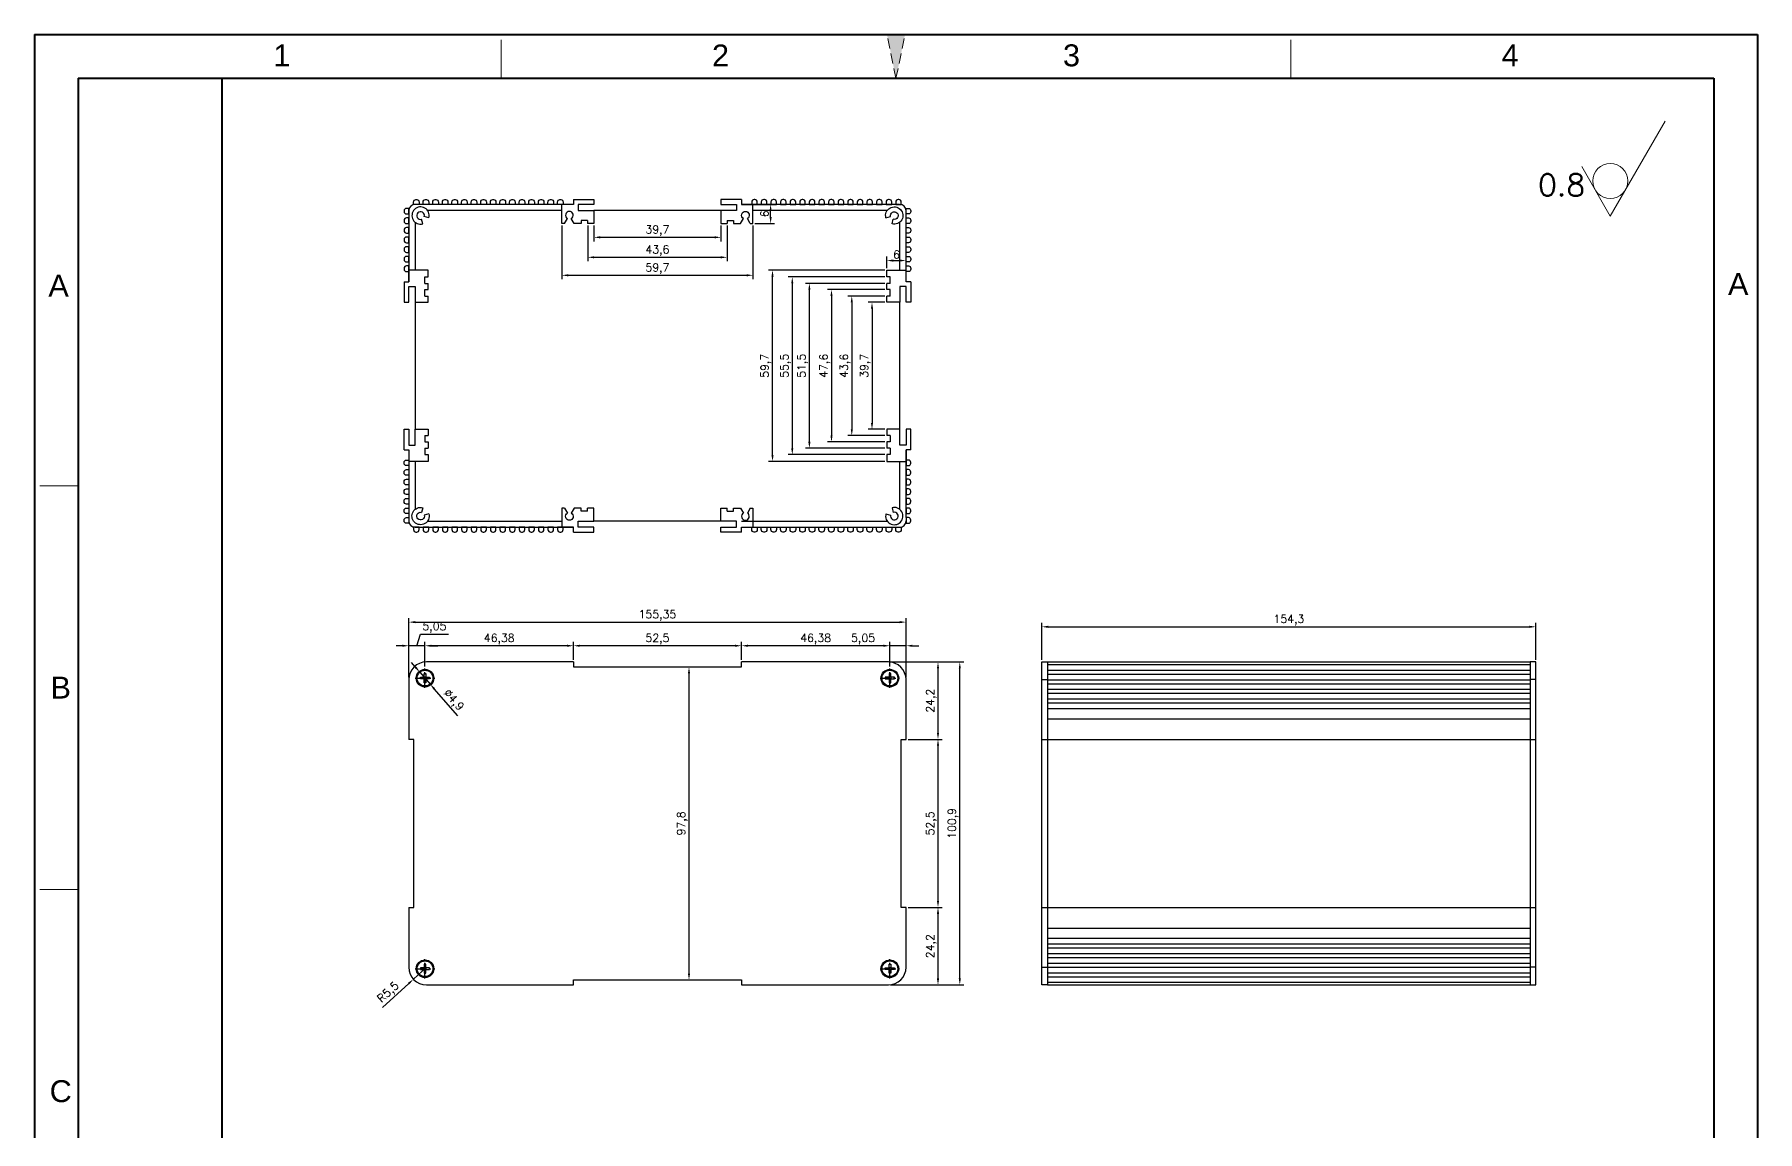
# Model space of a CAD drawing. Header units: millimetres. Extents: x 3817 to 4356, y -275 to 512.
# Drawn here: x 3817 to 4356, y 169 to 512 of the extents above; entities that cross this region are included whole.
import ezdxf
from ezdxf.enums import TextEntityAlignment as Align

# ---------------------------------------------------------------- set-up
doc = ezdxf.new("R2010")
doc.units = ezdxf.units.MM
for name, pattern in [('ACAD_ISO10W100', [18, 12, -3, 0, -3]), ('CENTER', [50.8, 31.75, -6.35, 6.35, -6.35]), ('HIDDEN2', [4.7625, 3.175, -1.5875])]:
    doc.linetypes.add(name, pattern=pattern)
for name, color, linetype, lineweight in [('dim', 82, 'Continuous', 9), ('图层1', 7, 'ACAD_ISO10W100', 15), ('图层4', 7, 'Continuous', 40), ('图层5', 7, 'HIDDEN2', 15), ('细实线', 3, 'Continuous', 18)]:
    doc.layers.add(name, color=color, linetype=linetype, lineweight=lineweight)
doc.layers.add('尺寸线', color=7, linetype='Continuous')
doc.styles.get("Standard").update_dxf_attribs({"font": 'txt', "bigfont": 'gbcbig.shx'})
doc.styles.add('样式 3', font='arial.ttf', dxfattribs={"height": 3.8})
doc.dimstyles.new('ISO-25', dxfattribs={"dimtxt": 2.5, "dimasz": 2.5, "dimexe": 1.25, "dimexo": 0.625, "dimtad": 1, "dimtxsty": 'Standard', "dimcen": 2.5, "dimadec": 0, "dimazin": 0, "dimtfac": 1, "dimtmove": 0, "dimatfit": 3, "dimfxl": 0, "dimarcsym": 0})

# ---------------------------------------------------------------- blocks, each defined once
blk = doc.blocks.new('*D45')
at = {"layer": 'Defpoints', "color": 0}
for p in [(4084.67, 320.9), (4084.67, 313.81), (4089.72, 310.33)]:
    blk.add_point(p, dxfattribs=at)
at = {"layer": 'dim', "color": 0, "lineweight": -2}
for p, q in [((4082.67, 320.9), (4071.92, 320.9)), ((4084.67, 314.43), (4084.67, 322.15)), ((4089.72, 320.9), (4084.67, 320.9)), ((4089.72, 310.96), (4089.72, 322.15)), ((4091.72, 320.9), (4093.72, 320.9))]:
    blk.add_line(p, q, dxfattribs=at)
at = {"layer": 'dim', "color": 0}
for points in [[(4082.67, 321.23), (4082.67, 320.56), (4084.67, 320.9)], [(4091.72, 321.23), (4091.72, 320.56), (4089.72, 320.9)]]:
    blk.add_solid(points, dxfattribs=at)
at = {"layer": 'dim', "color": 0, "insert": (4076.3, 322.98), "char_height": 2.5, "attachment_point": 5}
blk.add_mtext('5,05', dxfattribs=at)
blk = doc.blocks.new('*D46')
at = {"layer": 'Defpoints', "color": 0}
for p in [(4038.3, 320.9), (4038.3, 315.83), (4084.67, 313.81)]:
    blk.add_point(p, dxfattribs=at)
at = {"layer": 'dim', "color": 0, "lineweight": -2}
for p, q in [((4038.3, 316.46), (4038.3, 322.15)), ((4082.67, 320.9), (4040.3, 320.9)), ((4084.67, 314.43), (4084.67, 322.15))]:
    blk.add_line(p, q, dxfattribs=at)
at = {"layer": 'dim', "color": 0}
for points in [[(4040.3, 321.23), (4040.3, 320.56), (4038.3, 320.9)], [(4082.67, 321.23), (4082.67, 320.56), (4084.67, 320.9)]]:
    blk.add_solid(points, dxfattribs=at)
at = {"layer": 'dim', "color": 0, "insert": (4061.48, 322.98), "char_height": 2.5, "attachment_point": 5}
blk.add_mtext('46,38', dxfattribs=at)
blk = doc.blocks.new('*D47')
at = {"layer": 'Defpoints', "color": 0}
for p in [(3985.8, 320.9), (3985.8, 315.83), (4038.3, 315.83)]:
    blk.add_point(p, dxfattribs=at)
at = {"layer": 'dim', "color": 0, "lineweight": -2}
for p, q in [((3985.8, 316.46), (3985.8, 322.15)), ((4036.3, 320.9), (3987.8, 320.9)), ((4038.3, 316.46), (4038.3, 322.15))]:
    blk.add_line(p, q, dxfattribs=at)
at = {"layer": 'dim', "color": 0}
for points in [[(3987.8, 321.23), (3987.8, 320.56), (3985.8, 320.9)], [(4036.3, 321.23), (4036.3, 320.56), (4038.3, 320.9)]]:
    blk.add_solid(points, dxfattribs=at)
at = {"layer": 'dim', "color": 0, "insert": (4012.05, 322.98), "char_height": 2.5, "attachment_point": 5}
blk.add_mtext('52,5', dxfattribs=at)
blk = doc.blocks.new('*D48')
at = {"layer": 'Defpoints', "color": 0}
for p in [(3939.42, 320.9), (3939.42, 313.81), (3985.8, 315.83)]:
    blk.add_point(p, dxfattribs=at)
at = {"layer": 'dim', "color": 0, "lineweight": -2}
for p, q in [((3939.42, 314.43), (3939.42, 322.15)), ((3983.8, 320.9), (3941.42, 320.9)), ((3985.8, 316.46), (3985.8, 322.15))]:
    blk.add_line(p, q, dxfattribs=at)
at = {"layer": 'dim', "color": 0}
for points in [[(3941.42, 321.23), (3941.42, 320.56), (3939.42, 320.9)], [(3983.8, 321.23), (3983.8, 320.56), (3985.8, 320.9)]]:
    blk.add_solid(points, dxfattribs=at)
at = {"layer": 'dim', "color": 0, "insert": (3962.61, 322.98), "char_height": 2.5, "attachment_point": 5}
blk.add_mtext('46,38', dxfattribs=at)
blk = doc.blocks.new('*D49')
at = {"layer": 'Defpoints', "color": 0}
for p in [(3934.37, 320.9), (3939.42, 313.81), (3934.37, 310.33)]:
    blk.add_point(p, dxfattribs=at)
at = {"layer": 'dim', "color": 0, "lineweight": -2}
for p, q in [((3936.9, 320.9), (3937.99, 324.54)), ((3937.99, 324.54), (3946.74, 324.54)), ((3932.37, 320.9), (3930.37, 320.9)), ((3934.37, 310.96), (3934.37, 322.15)), ((3939.42, 320.9), (3934.37, 320.9)), ((3939.42, 320.9), (3934.37, 320.9)), ((3939.42, 314.43), (3939.42, 322.15)), ((3941.42, 320.9), (3943.42, 320.9))]:
    blk.add_line(p, q, dxfattribs=at)
at = {"layer": 'dim', "color": 0}
for points in [[(3932.37, 321.23), (3932.37, 320.56), (3934.37, 320.9)], [(3941.42, 321.23), (3941.42, 320.56), (3939.42, 320.9)]]:
    blk.add_solid(points, dxfattribs=at)
at = {"layer": 'dim', "color": 0, "insert": (3942.36, 326.63), "char_height": 2.5, "attachment_point": 5}
blk.add_mtext('5,05', dxfattribs=at)
blk = doc.blocks.new('*D50')
at = {"layer": 'Defpoints', "color": 0}
for p in [(4089.72, 328.28), (3934.37, 316.55), (4089.72, 316.55)]:
    blk.add_point(p, dxfattribs=at)
at = {"layer": 'dim', "color": 0, "lineweight": -2}
for p, q in [((3934.37, 317.18), (3934.37, 329.53)), ((4089.72, 317.18), (4089.72, 329.53)), ((3936.37, 328.28), (4087.72, 328.28))]:
    blk.add_line(p, q, dxfattribs=at)
at = {"layer": 'dim', "color": 0}
for points in [[(3936.37, 328.61), (3936.37, 327.94), (3934.37, 328.28)], [(4087.72, 328.61), (4087.72, 327.94), (4089.72, 328.28)]]:
    blk.add_solid(points, dxfattribs=at)
at = {"layer": 'dim', "color": 0, "insert": (4012.05, 330.36), "char_height": 2.5, "attachment_point": 5}
blk.add_mtext('155,35', dxfattribs=at)
blk = doc.blocks.new('*D51')
at = {"layer": 'Defpoints', "color": 0}
for p in [(4089.72, 239.13), (4099.71, 239.13), (4084.22, 214.93)]:
    blk.add_point(p, dxfattribs=at)
at = {"layer": 'dim', "color": 0, "lineweight": -2}
for p, q in [((4090.35, 239.13), (4100.96, 239.13)), ((4099.71, 216.93), (4099.71, 237.13)), ((4084.85, 214.93), (4100.96, 214.93))]:
    blk.add_line(p, q, dxfattribs=at)
at = {"layer": 'dim', "color": 0}
for points in [[(4099.37, 237.13), (4100.04, 237.13), (4099.71, 239.13)], [(4099.37, 216.93), (4100.04, 216.93), (4099.71, 214.93)]]:
    blk.add_solid(points, dxfattribs=at)
at = {"layer": 'dim', "color": 0, "insert": (4097.62, 227.03), "char_height": 2.5, "attachment_point": 5, "rotation": 90}
blk.add_mtext('24,2', dxfattribs=at)
blk = doc.blocks.new('*D52')
at = {"layer": 'Defpoints', "color": 0}
for p in [(4089.72, 291.63), (4099.71, 291.63), (4089.72, 239.13)]:
    blk.add_point(p, dxfattribs=at)
at = {"layer": 'dim', "color": 0, "lineweight": -2}
for p, q in [((4090.35, 291.63), (4100.96, 291.63)), ((4099.71, 241.13), (4099.71, 289.63)), ((4090.35, 239.13), (4100.96, 239.13))]:
    blk.add_line(p, q, dxfattribs=at)
at = {"layer": 'dim', "color": 0}
for points in [[(4099.37, 289.63), (4100.04, 289.63), (4099.71, 291.63)], [(4099.37, 241.13), (4100.04, 241.13), (4099.71, 239.13)]]:
    blk.add_solid(points, dxfattribs=at)
at = {"layer": 'dim', "color": 0, "insert": (4097.62, 265.38), "char_height": 2.5, "attachment_point": 5, "rotation": 90}
blk.add_mtext('52,5', dxfattribs=at)
blk = doc.blocks.new('*D53')
at = {"layer": 'Defpoints', "color": 0}
for p in [(4084.22, 315.83), (4099.71, 315.83), (4089.72, 291.63)]:
    blk.add_point(p, dxfattribs=at)
at = {"layer": 'dim', "color": 0, "lineweight": -2}
for p, q in [((4084.85, 315.83), (4100.96, 315.83)), ((4099.71, 293.63), (4099.71, 313.83)), ((4090.35, 291.63), (4100.96, 291.63))]:
    blk.add_line(p, q, dxfattribs=at)
at = {"layer": 'dim', "color": 0}
for points in [[(4099.37, 313.83), (4100.04, 313.83), (4099.71, 315.83)], [(4099.37, 293.63), (4100.04, 293.63), (4099.71, 291.63)]]:
    blk.add_solid(points, dxfattribs=at)
at = {"layer": 'dim', "color": 0, "insert": (4097.62, 303.73), "char_height": 2.5, "attachment_point": 5, "rotation": 90}
blk.add_mtext('24,2', dxfattribs=at)
blk = doc.blocks.new('*D54')
at = {"layer": 'Defpoints', "color": 0}
for p in [(4092.9, 315.83), (4106.52, 315.83), (4092.9, 214.93)]:
    blk.add_point(p, dxfattribs=at)
at = {"layer": 'dim', "color": 0, "lineweight": -2}
for p, q in [((4093.53, 315.83), (4107.77, 315.83)), ((4106.52, 216.93), (4106.52, 313.83)), ((4093.53, 214.93), (4107.77, 214.93))]:
    blk.add_line(p, q, dxfattribs=at)
at = {"layer": 'dim', "color": 0}
for points in [[(4106.19, 313.83), (4106.85, 313.83), (4106.52, 315.83)], [(4106.19, 216.93), (4106.85, 216.93), (4106.52, 214.93)]]:
    blk.add_solid(points, dxfattribs=at)
at = {"layer": 'dim', "color": 0, "insert": (4104.44, 265.38), "char_height": 2.5, "attachment_point": 5, "rotation": 90}
blk.add_mtext('100,9', dxfattribs=at)
blk = doc.blocks.new('*D55')
at = {"layer": 'Defpoints', "color": 0}
for p in [(3937.82, 312.64), (3941.02, 308.93)]:
    blk.add_point(p, dxfattribs=at)
at = {"layer": 'dim', "color": 0, "lineweight": -2}
for p, q in [((3936.51, 314.15), (3935.2, 315.66)), ((3937.82, 312.64), (3941.02, 308.93)), ((3949.64, 298.97), (3942.33, 307.42))]:
    blk.add_line(p, q, dxfattribs=at)
at = {"layer": 'dim', "color": 0}
for points in [[(3936.76, 314.37), (3936.26, 313.93), (3937.82, 312.64)], [(3942.58, 307.64), (3942.08, 307.2), (3941.02, 308.93)]]:
    blk.add_solid(points, dxfattribs=at)
at = {"layer": 'dim', "color": 0, "insert": (3948.22, 303.8), "char_height": 2.5, "attachment_point": 5, "rotation": 310.8641}
blk.add_mtext('∅4,9', dxfattribs=at)
blk = doc.blocks.new('*D56')
at = {"layer": 'Defpoints', "color": 0}
for p in [(3935.81, 216.72), (3939.87, 220.43)]:
    blk.add_point(p, dxfattribs=at)
at = {"layer": 'dim', "color": 0, "lineweight": -2}
for p, q in [((3926.1, 207.83), (3934.34, 215.37)), ((3939.87, 220.43), (3935.81, 216.72))]:
    blk.add_line(p, q, dxfattribs=at)
at = {"layer": 'dim', "color": 0}
blk.add_solid([(3934.11, 215.61), (3934.57, 215.12), (3935.81, 216.72)], dxfattribs=at)
at = {"layer": 'dim', "color": 0, "insert": (3928.08, 212.46), "char_height": 2.5, "attachment_point": 5, "rotation": 42.4833}
blk.add_mtext('R5,5', dxfattribs=at)
blk = doc.blocks.new('*D57')
at = {"layer": 'Defpoints', "color": 0}
for p in [(4012.05, 314.28), (4021.91, 314.28), (4012.05, 216.48)]:
    blk.add_point(p, dxfattribs=at)
at = {"layer": 'dim', "color": 0, "lineweight": -2}
for p, q in [((4012.67, 314.28), (4023.16, 314.28)), ((4021.91, 218.48), (4021.91, 312.28)), ((4012.67, 216.48), (4023.16, 216.48))]:
    blk.add_line(p, q, dxfattribs=at)
at = {"layer": 'dim', "color": 0}
for points in [[(4021.57, 312.28), (4022.24, 312.28), (4021.91, 314.28)], [(4021.57, 218.48), (4022.24, 218.48), (4021.91, 216.48)]]:
    blk.add_solid(points, dxfattribs=at)
at = {"layer": 'dim', "color": 0, "insert": (4019.82, 265.38), "char_height": 2.5, "attachment_point": 5, "rotation": 90}
blk.add_mtext('97,8', dxfattribs=at)
blk = doc.blocks.new('*D64')
at = {"layer": 'Defpoints', "color": 0}
for p in [(4286.49, 326.82), (4132.19, 315.83), (4286.49, 315.83)]:
    blk.add_point(p, dxfattribs=at)
at = {"layer": 'dim', "color": 0, "lineweight": -2}
for p, q in [((4132.19, 316.46), (4132.19, 328.07)), ((4134.19, 326.82), (4284.49, 326.82)), ((4286.49, 316.46), (4286.49, 328.07))]:
    blk.add_line(p, q, dxfattribs=at)
at = {"layer": 'dim', "color": 0}
for points in [[(4134.19, 327.15), (4134.19, 326.48), (4132.19, 326.82)], [(4284.49, 327.15), (4284.49, 326.48), (4286.49, 326.82)]]:
    blk.add_solid(points, dxfattribs=at)
at = {"layer": 'dim', "color": 0, "insert": (4209.34, 328.9), "char_height": 2.5, "attachment_point": 5}
blk.add_mtext('154,3', dxfattribs=at)
blk = doc.blocks.new('A$C42B41ACF')
for p, q in [((0, 0), (0, 6)), ((3.6, 6), (0, 6)), ((3.6, 7.5), (10, 7.5)), ((3.6, 7.5), (3.6, 6)), ((10, 6), (5.1, 6)), ((5.1, 6), (5.1, 4.05)), ((10, 7.5), (10, 6)), ((0.85, 0), (1.75, 1.56)), ((3.85, 0), (2.95, 1.56)), ((5.1, 4.05), (10, 4.05)), ((8.05, 1), (6.05, 1)), ((6.05, 1), (6.05, 0)), ((8.05, 1), (8.05, 0)), ((10, 4.05), (10, 0)), ((0.85, 0), (0, 0)), ((6.05, 0), (3.85, 0)), ((10, 0), (8.05, 0))]:
    blk.add_line(p, q)
blk.add_arc((2.35, 2.6), 1.2, 300, 240)
blk = doc.blocks.new('A$C501D3887')
for p, q in [((3.4, 0.09), (3.01, 1.54)), ((5.31, 2), (3.86, 2.39))]:
    blk.add_line(p, q)
for radius in [2.7, 1.2]:
    blk.add_arc((2.7, 2.7), radius, 345, 285)
blk = doc.blocks.new('A$C059A2497')
for p, q in [((0, 3.6), (0, 10)), ((0, 10), (1.5, 10)), ((1.5, 10), (1.5, 5.1)), ((3.45, 10), (7.5, 10)), ((3.45, 5.1), (3.45, 10)), ((6.5, 8.05), (7.5, 8.05)), ((6.5, 8.05), (6.5, 6.05)), ((6.5, 6.05), (7.5, 6.05)), ((7.5, 10), (7.5, 8.05)), ((7.5, 6.05), (7.5, 4.1)), ((0, 3.6), (1.5, 3.6)), ((1.5, 5.1), (3.45, 5.1)), ((1.5, 3.6), (1.5, 0)), ((7.5, 0), (1.5, 0)), ((6.5, 4.1), (7.5, 4.1)), ((6.5, 4.1), (6.5, 2.1)), ((6.5, 2.1), (7.5, 2.1)), ((7.5, 2.1), (7.5, 0))]:
    blk.add_line(p, q)
blk = doc.blocks.new('*D105')
at = {"layer": 'Defpoints', "color": 0}
for p in [(3992.2, 452.82), (4031.9, 452.82), (3992.2, 448.51)]:
    blk.add_point(p, dxfattribs=at)
at = {"layer": 'dim', "color": 0, "lineweight": -2}
for p, q in [((3992.2, 452.2), (3992.2, 447.26)), ((4029.9, 448.51), (3994.2, 448.51)), ((4031.9, 452.2), (4031.9, 447.26))]:
    blk.add_line(p, q, dxfattribs=at)
at = {"layer": 'dim', "color": 0}
for points in [[(3994.2, 448.85), (3994.2, 448.18), (3992.2, 448.51)], [(4029.9, 448.85), (4029.9, 448.18), (4031.9, 448.51)]]:
    blk.add_solid(points, dxfattribs=at)
at = {"layer": 'dim', "color": 0, "insert": (4012.05, 450.6), "char_height": 2.5, "attachment_point": 5}
blk.add_mtext('39,7', dxfattribs=at)
blk = doc.blocks.new('*D106')
at = {"layer": 'Defpoints', "color": 0}
for p in [(3990.25, 452.82), (4033.85, 452.82), (4033.85, 442.27)]:
    blk.add_point(p, dxfattribs=at)
at = {"layer": 'dim', "color": 0, "lineweight": -2}
for p, q in [((3990.25, 452.2), (3990.25, 441.02)), ((4033.85, 452.2), (4033.85, 441.02)), ((3992.25, 442.27), (4031.85, 442.27))]:
    blk.add_line(p, q, dxfattribs=at)
at = {"layer": 'dim', "color": 0}
for points in [[(3992.25, 442.6), (3992.25, 441.94), (3990.25, 442.27)], [(4031.85, 442.6), (4031.85, 441.94), (4033.85, 442.27)]]:
    blk.add_solid(points, dxfattribs=at)
at = {"layer": 'dim', "color": 0, "insert": (4012.05, 444.35), "char_height": 2.5, "attachment_point": 5}
blk.add_mtext('43,6', dxfattribs=at)
blk = doc.blocks.new('*D107')
at = {"layer": 'Defpoints', "color": 0}
for p in [(3982.2, 452.82), (4041.9, 452.82), (4041.9, 436.65)]:
    blk.add_point(p, dxfattribs=at)
at = {"layer": 'dim', "color": 0, "lineweight": -2}
for p, q in [((3982.2, 452.2), (3982.2, 435.4)), ((4041.9, 452.2), (4041.9, 435.4)), ((3984.2, 436.65), (4039.9, 436.65))]:
    blk.add_line(p, q, dxfattribs=at)
at = {"layer": 'dim', "color": 0}
for points in [[(3984.2, 436.98), (3984.2, 436.31), (3982.2, 436.65)], [(4039.9, 436.98), (4039.9, 436.31), (4041.9, 436.65)]]:
    blk.add_solid(points, dxfattribs=at)
at = {"layer": 'dim', "color": 0, "insert": (4012.05, 438.73), "char_height": 2.5, "attachment_point": 5}
blk.add_mtext('59,7', dxfattribs=at)
blk = doc.blocks.new('*D108')
at = {"layer": 'Defpoints', "color": 0}
for p in [(4041.9, 458.82), (4047.41, 458.82), (4041.9, 452.82)]:
    blk.add_point(p, dxfattribs=at)
at = {"layer": 'dim', "color": 0, "lineweight": -2}
for p, q in [((4042.52, 458.82), (4048.66, 458.82)), ((4042.52, 452.82), (4048.66, 452.82)), ((4047.41, 454.82), (4047.41, 456.82))]:
    blk.add_line(p, q, dxfattribs=at)
at = {"layer": 'dim', "color": 0}
for points in [[(4047.08, 456.82), (4047.74, 456.82), (4047.41, 458.82)], [(4047.08, 454.82), (4047.74, 454.82), (4047.41, 452.82)]]:
    blk.add_solid(points, dxfattribs=at)
at = {"layer": 'dim', "color": 0, "insert": (4045.53, 455.82), "char_height": 2.5, "attachment_point": 5, "rotation": 90}
blk.add_mtext('6', dxfattribs=at)
blk = doc.blocks.new('*D109')
at = {"layer": 'Defpoints', "color": 0}
for p in [(4083.72, 428.22), (4079.09, 388.52), (4083.72, 388.52)]:
    blk.add_point(p, dxfattribs=at)
at = {"layer": 'dim', "color": 0, "lineweight": -2}
for p, q in [((4083.1, 428.22), (4077.84, 428.22)), ((4079.09, 426.22), (4079.09, 390.52)), ((4083.1, 388.52), (4077.84, 388.52))]:
    blk.add_line(p, q, dxfattribs=at)
at = {"layer": 'dim', "color": 0}
for points in [[(4078.76, 426.22), (4079.42, 426.22), (4079.09, 428.22)], [(4078.76, 390.52), (4079.42, 390.52), (4079.09, 388.52)]]:
    blk.add_solid(points, dxfattribs=at)
at = {"layer": 'dim', "color": 0, "insert": (4077.01, 408.37), "char_height": 2.5, "attachment_point": 5, "rotation": 90}
blk.add_mtext('39,7', dxfattribs=at)
blk = doc.blocks.new('*D110')
at = {"layer": 'Defpoints', "color": 0}
for p in [(4083.72, 430.17), (4072.77, 386.57), (4083.72, 386.57)]:
    blk.add_point(p, dxfattribs=at)
at = {"layer": 'dim', "color": 0, "lineweight": -2}
for p, q in [((4083.1, 430.17), (4071.52, 430.17)), ((4072.77, 428.17), (4072.77, 388.57)), ((4083.1, 386.57), (4071.52, 386.57))]:
    blk.add_line(p, q, dxfattribs=at)
at = {"layer": 'dim', "color": 0}
for points in [[(4072.44, 428.17), (4073.11, 428.17), (4072.77, 430.17)], [(4072.44, 388.57), (4073.11, 388.57), (4072.77, 386.57)]]:
    blk.add_solid(points, dxfattribs=at)
at = {"layer": 'dim', "color": 0, "insert": (4070.69, 408.37), "char_height": 2.5, "attachment_point": 5, "rotation": 90}
blk.add_mtext('43,6', dxfattribs=at)
blk = doc.blocks.new('*D111')
at = {"layer": 'Defpoints', "color": 0}
for p in [(4083.72, 432.17), (4066.44, 384.57), (4083.72, 384.57)]:
    blk.add_point(p, dxfattribs=at)
at = {"layer": 'dim', "color": 0, "lineweight": -2}
for p, q in [((4083.1, 432.17), (4065.19, 432.17)), ((4066.44, 430.17), (4066.44, 386.57)), ((4083.1, 384.57), (4065.19, 384.57))]:
    blk.add_line(p, q, dxfattribs=at)
at = {"layer": 'dim', "color": 0}
for points in [[(4066.1, 430.17), (4066.77, 430.17), (4066.44, 432.17)], [(4066.1, 386.57), (4066.77, 386.57), (4066.44, 384.57)]]:
    blk.add_solid(points, dxfattribs=at)
at = {"layer": 'dim', "color": 0, "insert": (4064.35, 408.37), "char_height": 2.5, "attachment_point": 5, "rotation": 90}
blk.add_mtext('47,6', dxfattribs=at)
blk = doc.blocks.new('*D112')
at = {"layer": 'Defpoints', "color": 0}
for p in [(4059.53, 434.12), (4083.72, 434.12), (4083.72, 382.62)]:
    blk.add_point(p, dxfattribs=at)
at = {"layer": 'dim', "color": 0, "lineweight": -2}
for p, q in [((4083.1, 434.12), (4058.28, 434.12)), ((4059.53, 384.62), (4059.53, 432.12)), ((4083.1, 382.62), (4058.28, 382.62))]:
    blk.add_line(p, q, dxfattribs=at)
at = {"layer": 'dim', "color": 0}
for points in [[(4059.19, 432.12), (4059.86, 432.12), (4059.53, 434.12)], [(4059.19, 384.62), (4059.86, 384.62), (4059.53, 382.62)]]:
    blk.add_solid(points, dxfattribs=at)
at = {"layer": 'dim', "color": 0, "insert": (4057.44, 408.37), "char_height": 2.5, "attachment_point": 5, "rotation": 90}
blk.add_mtext('51,5', dxfattribs=at)
blk = doc.blocks.new('*D113')
at = {"layer": 'Defpoints', "color": 0}
for p in [(4083.72, 436.12), (4054.18, 380.62), (4083.72, 380.62)]:
    blk.add_point(p, dxfattribs=at)
at = {"layer": 'dim', "color": 0, "lineweight": -2}
for p, q in [((4083.1, 436.12), (4052.93, 436.12)), ((4054.18, 434.12), (4054.18, 382.62)), ((4083.1, 380.62), (4052.93, 380.62))]:
    blk.add_line(p, q, dxfattribs=at)
at = {"layer": 'dim', "color": 0}
for points in [[(4053.85, 434.12), (4054.52, 434.12), (4054.18, 436.12)], [(4053.85, 382.62), (4054.52, 382.62), (4054.18, 380.62)]]:
    blk.add_solid(points, dxfattribs=at)
at = {"layer": 'dim', "color": 0, "insert": (4052.1, 408.37), "char_height": 2.5, "attachment_point": 5, "rotation": 90}
blk.add_mtext('55,5', dxfattribs=at)
blk = doc.blocks.new('*D114')
at = {"layer": 'Defpoints', "color": 0}
for p in [(4048.01, 438.22), (4083.72, 438.22), (4083.72, 378.52)]:
    blk.add_point(p, dxfattribs=at)
at = {"layer": 'dim', "color": 0, "lineweight": -2}
for p, q in [((4083.1, 438.22), (4046.76, 438.22)), ((4048.01, 380.52), (4048.01, 436.22)), ((4083.1, 378.52), (4046.76, 378.52))]:
    blk.add_line(p, q, dxfattribs=at)
at = {"layer": 'dim', "color": 0}
for points in [[(4047.67, 436.22), (4048.34, 436.22), (4048.01, 438.22)], [(4047.67, 380.52), (4048.34, 380.52), (4048.01, 378.52)]]:
    blk.add_solid(points, dxfattribs=at)
at = {"layer": 'dim', "color": 0, "insert": (4045.92, 408.37), "char_height": 2.5, "attachment_point": 5, "rotation": 90}
blk.add_mtext('59,7', dxfattribs=at)
blk = doc.blocks.new('*D115')
at = {"layer": 'Defpoints', "color": 0}
for p in [(4083.72, 438.22), (4089.72, 441.25), (4089.72, 438.22)]:
    blk.add_point(p, dxfattribs=at)
at = {"layer": 'dim', "color": 0, "lineweight": -2}
for p, q in [((4083.72, 438.85), (4083.72, 442.5)), ((4089.72, 438.85), (4089.72, 442.5)), ((4085.72, 441.25), (4087.72, 441.25))]:
    blk.add_line(p, q, dxfattribs=at)
at = {"layer": 'dim', "color": 0}
for points in [[(4085.72, 441.59), (4085.72, 440.92), (4083.72, 441.25)], [(4087.72, 441.59), (4087.72, 440.92), (4089.72, 441.25)]]:
    blk.add_solid(points, dxfattribs=at)
at = {"layer": 'dim', "color": 0, "insert": (4086.72, 443.13), "char_height": 2.5, "attachment_point": 5}
blk.add_mtext('6', dxfattribs=at)

msp = doc.modelspace()

# ---------------------------------------------------------------- hatches: boundary and pattern name
at = {"layer": '图层5'}
msp.add_hatch(color=0, dxfattribs=at).paths.add_polyline_path([(4086.585, 498.194), (4083.764, 511.899), (4089.406, 511.899)])

# ---------------------------------------------------------------- linework, layer by layer
for p, q in [((3985.796, 458.82), (3936.371, 458.82)), ((4087.721, 458.82), (4038.296, 458.82)), ((3934.371, 456.82), (3934.371, 434.62)), ((3936.321, 453.243), (3936.321, 438.22)), ((3982.196, 456.87), (3940.257, 456.87)), ((4031.896, 456.87), (3992.196, 456.87)), ((4083.835, 456.87), (4041.896, 456.87)), ((4087.771, 438.22), (4087.771, 453.243)), ((4089.721, 434.62), (4089.721, 456.82)), ((3936.321, 428.22), (3936.321, 388.52)), ((4087.771, 388.52), (4087.771, 428.22)), ((3934.371, 382.12), (3934.371, 359.92)), ((3936.321, 378.52), (3936.321, 363.497)), ((4087.771, 363.497), (4087.771, 378.52)), ((4089.721, 360.92), (4089.721, 382.12)), ((3936.371, 357.92), (3985.796, 357.92)), ((3940.257, 359.87), (3982.196, 359.87)), ((4031.896, 359.87), (3992.196, 359.87)), ((4038.296, 359.87), (4083.835, 359.87)), ((4038.296, 357.92), (4087.721, 357.92)), ((3985.796, 315.834), (3939.871, 315.834)), ((3985.796, 315.834), (3985.796, 314.284)), ((3985.796, 314.284), (4038.296, 314.284)), ((4084.221, 315.834), (4038.296, 315.834)), ((4038.296, 314.284), (4038.296, 315.834)), ((4132.188, 214.934), (4132.188, 315.834)), ((4132.188, 315.834), (4133.938, 315.834)), ((4133.938, 315.834), (4133.938, 214.934)), ((4133.938, 315.834), (4284.738, 315.834)), ((4133.938, 315.034), (4284.738, 315.034)), ((4133.938, 313.284), (4284.738, 313.284)), ((4286.488, 315.834), (4284.738, 315.834)), ((4284.738, 315.834), (4284.738, 214.934)), ((4286.488, 214.934), (4286.488, 315.834)), ((3934.371, 310.334), (3934.371, 291.634)), ((4089.721, 291.634), (4089.721, 310.334)), ((4132.188, 310.334), (4133.938, 310.334)), ((4133.938, 312.034), (4284.738, 312.034)), ((4133.938, 310.284), (4284.738, 310.284)), ((4133.938, 309.034), (4284.738, 309.034)), ((4133.938, 307.284), (4284.738, 307.284)), ((4286.488, 310.334), (4284.738, 310.334)), ((4133.938, 306.034), (4284.738, 306.034)), ((4133.938, 304.284), (4284.738, 304.284)), ((4133.938, 303.034), (4284.738, 303.034)), ((4133.938, 301.284), (4284.738, 301.284)), ((4133.938, 298.084), (4284.738, 298.084)), ((3935.921, 291.634), (3934.371, 291.634)), ((3935.921, 239.134), (3935.921, 291.634)), ((4088.171, 239.134), (4088.171, 291.634)), ((4088.171, 291.634), (4089.721, 291.634)), ((4132.188, 291.634), (4286.488, 291.634)), ((3934.371, 239.134), (3935.921, 239.134)), ((3934.371, 239.134), (3934.371, 220.434)), ((4089.721, 239.134), (4088.171, 239.134)), ((4089.721, 220.434), (4089.721, 239.134)), ((4132.188, 239.134), (4286.488, 239.134)), ((4133.938, 232.684), (4284.738, 232.684)), ((4133.938, 229.484), (4284.738, 229.484)), ((4133.938, 227.734), (4284.738, 227.734)), ((4133.938, 226.484), (4284.738, 226.484)), ((4133.938, 224.734), (4284.738, 224.734)), ((4133.938, 223.484), (4284.738, 223.484)), ((4133.938, 221.734), (4284.738, 221.734)), ((3985.796, 214.934), (3985.796, 216.484)), ((3985.796, 216.484), (4038.296, 216.484)), ((4038.296, 216.484), (4038.296, 214.934)), ((4132.188, 220.434), (4133.938, 220.434)), ((4133.938, 220.484), (4284.738, 220.484)), ((4133.938, 218.734), (4284.738, 218.734)), ((4133.938, 217.484), (4284.738, 217.484)), ((4133.938, 215.734), (4284.738, 215.734)), ((4286.488, 220.434), (4284.738, 220.434)), ((3939.871, 214.934), (3985.796, 214.934)), ((4038.296, 214.934), (4084.221, 214.934)), ((4133.938, 214.934), (4132.188, 214.934)), ((4133.938, 214.934), (4284.738, 214.934)), ((4284.738, 214.934), (4286.488, 214.934))]:
    msp.add_line(p, q)
at = {"color": 1, "linetype": 'CENTER', "ltscale": 0.11}
for p, q in [((3939.421, 307.759), (3939.421, 313.809)), ((4084.671, 307.759), (4084.671, 313.809)), ((3936.396, 310.784), (3942.446, 310.784)), ((4081.646, 310.784), (4087.696, 310.784)), ((3939.421, 216.959), (3939.421, 223.009)), ((4084.671, 216.959), (4084.671, 223.009)), ((3936.396, 219.984), (3942.446, 219.984)), ((4081.646, 219.984), (4087.696, 219.984))]:
    msp.add_line(p, q, dxfattribs=at)
for points in [[(3937.596, 459.57), (3937.596, 458.82), (3935.846, 458.82), (3935.846, 459.57, -0.4142136), (3936.596, 460.32), (3936.846, 460.32, -0.4142136)], [(3940.596, 459.57), (3940.596, 458.82), (3938.846, 458.82), (3938.846, 459.57, -0.4142136), (3939.596, 460.32), (3939.846, 460.32, -0.4142136)], [(3943.596, 459.57), (3943.596, 458.82), (3941.846, 458.82), (3941.846, 459.57, -0.4142136), (3942.596, 460.32), (3942.846, 460.32, -0.4142136)], [(3946.596, 459.57), (3946.596, 458.82), (3944.846, 458.82), (3944.846, 459.57, -0.4142136), (3945.596, 460.32), (3945.846, 460.32, -0.4142136)], [(3949.596, 459.57), (3949.596, 458.82), (3947.846, 458.82), (3947.846, 459.57, -0.4142136), (3948.596, 460.32), (3948.846, 460.32, -0.4142136)], [(3952.596, 459.57), (3952.596, 458.82), (3950.846, 458.82), (3950.846, 459.57, -0.4142136), (3951.596, 460.32), (3951.846, 460.32, -0.4142136)], [(3955.596, 459.57), (3955.596, 458.82), (3953.846, 458.82), (3953.846, 459.57, -0.4142136), (3954.596, 460.32), (3954.846, 460.32, -0.4142136)], [(3958.596, 459.57), (3958.596, 458.82), (3956.846, 458.82), (3956.846, 459.57, -0.4142136), (3957.596, 460.32), (3957.846, 460.32, -0.4142136)], [(3961.596, 459.57), (3961.596, 458.82), (3959.846, 458.82), (3959.846, 459.57, -0.4142136), (3960.596, 460.32), (3960.846, 460.32, -0.4142136)], [(3964.596, 459.57), (3964.596, 458.82), (3962.846, 458.82), (3962.846, 459.57, -0.4142136), (3963.596, 460.32), (3963.846, 460.32, -0.4142136)], [(3967.596, 459.57), (3967.596, 458.82), (3965.846, 458.82), (3965.846, 459.57, -0.4142136), (3966.596, 460.32), (3966.846, 460.32, -0.4142136)], [(3970.596, 459.57), (3970.596, 458.82), (3968.846, 458.82), (3968.846, 459.57, -0.4142136), (3969.596, 460.32), (3969.846, 460.32, -0.4142136)], [(3973.596, 459.57), (3973.596, 458.82), (3971.846, 458.82), (3971.846, 459.57, -0.4142136), (3972.596, 460.32), (3972.846, 460.32, -0.4142136)], [(3976.596, 459.57), (3976.596, 458.82), (3974.846, 458.82), (3974.846, 459.57, -0.4142136), (3975.596, 460.32), (3975.846, 460.32, -0.4142136)], [(3979.596, 459.57), (3979.596, 458.82), (3977.846, 458.82), (3977.846, 459.57, -0.4142136), (3978.596, 460.32), (3978.846, 460.32, -0.4142136)], [(3982.596, 459.57), (3982.596, 458.82), (3980.846, 458.82), (3980.846, 459.57, -0.4142136), (3981.596, 460.32), (3981.846, 460.32, -0.4142136)], [(4041.496, 459.57), (4041.496, 458.82), (4043.246, 458.82), (4043.246, 459.57, 0.4142136), (4042.496, 460.32), (4042.246, 460.32, 0.4142136)], [(4044.496, 459.57), (4044.496, 458.82), (4046.246, 458.82), (4046.246, 459.57, 0.4142136), (4045.496, 460.32), (4045.246, 460.32, 0.4142136)], [(4047.496, 459.57), (4047.496, 458.82), (4049.246, 458.82), (4049.246, 459.57, 0.4142136), (4048.496, 460.32), (4048.246, 460.32, 0.4142136)], [(4050.496, 459.57), (4050.496, 458.82), (4052.246, 458.82), (4052.246, 459.57, 0.4142136), (4051.496, 460.32), (4051.246, 460.32, 0.4142136)], [(4053.496, 459.57), (4053.496, 458.82), (4055.246, 458.82), (4055.246, 459.57, 0.4142136), (4054.496, 460.32), (4054.246, 460.32, 0.4142136)], [(4056.496, 459.57), (4056.496, 458.82), (4058.246, 458.82), (4058.246, 459.57, 0.4142136), (4057.496, 460.32), (4057.246, 460.32, 0.4142136)], [(4059.496, 459.57), (4059.496, 458.82), (4061.246, 458.82), (4061.246, 459.57, 0.4142136), (4060.496, 460.32), (4060.246, 460.32, 0.4142136)], [(4062.496, 459.57), (4062.496, 458.82), (4064.246, 458.82), (4064.246, 459.57, 0.4142136), (4063.496, 460.32), (4063.246, 460.32, 0.4142136)], [(4065.496, 459.57), (4065.496, 458.82), (4067.246, 458.82), (4067.246, 459.57, 0.4142136), (4066.496, 460.32), (4066.246, 460.32, 0.4142136)], [(4068.496, 459.57), (4068.496, 458.82), (4070.246, 458.82), (4070.246, 459.57, 0.4142136), (4069.496, 460.32), (4069.246, 460.32, 0.4142136)], [(4071.496, 459.57), (4071.496, 458.82), (4073.246, 458.82), (4073.246, 459.57, 0.4142136), (4072.496, 460.32), (4072.246, 460.32, 0.4142136)], [(4074.496, 459.57), (4074.496, 458.82), (4076.246, 458.82), (4076.246, 459.57, 0.4142136), (4075.496, 460.32), (4075.246, 460.32, 0.4142136)], [(4077.496, 459.57), (4077.496, 458.82), (4079.246, 458.82), (4079.246, 459.57, 0.4142136), (4078.496, 460.32), (4078.246, 460.32, 0.4142136)], [(4080.496, 459.57), (4080.496, 458.82), (4082.246, 458.82), (4082.246, 459.57, 0.4142136), (4081.496, 460.32), (4081.246, 460.32, 0.4142136)], [(4083.496, 459.57), (4083.496, 458.82), (4085.246, 458.82), (4085.246, 459.57, 0.4142136), (4084.496, 460.32), (4084.246, 460.32, 0.4142136)], [(4086.496, 459.57), (4086.496, 458.82), (4088.246, 458.82), (4088.246, 459.57, 0.4142136), (4087.496, 460.32), (4087.246, 460.32, 0.4142136)], [(3933.621, 455.82), (3934.371, 455.82), (3934.371, 457.57), (3933.621, 457.57, 0.4142136), (3932.871, 456.82), (3932.871, 456.57, 0.4142136)], [(3933.621, 452.82), (3934.371, 452.82), (3934.371, 454.57), (3933.621, 454.57, 0.4142136), (3932.871, 453.82), (3932.871, 453.57, 0.4142136)], [(4090.471, 455.82), (4089.721, 455.82), (4089.721, 457.57), (4090.471, 457.57, -0.4142136), (4091.221, 456.82), (4091.221, 456.57, -0.4142136)], [(4090.471, 452.82), (4089.721, 452.82), (4089.721, 454.57), (4090.471, 454.57, -0.4142136), (4091.221, 453.82), (4091.221, 453.57, -0.4142136)], [(3933.621, 449.82), (3934.371, 449.82), (3934.371, 451.57), (3933.621, 451.57, 0.4142136), (3932.871, 450.82), (3932.871, 450.57, 0.4142136)], [(3933.621, 446.82), (3934.371, 446.82), (3934.371, 448.57), (3933.621, 448.57, 0.4142136), (3932.871, 447.82), (3932.871, 447.57, 0.4142136)], [(4090.471, 449.82), (4089.721, 449.82), (4089.721, 451.57), (4090.471, 451.57, -0.4142136), (4091.221, 450.82), (4091.221, 450.57, -0.4142136)], [(4090.471, 446.82), (4089.721, 446.82), (4089.721, 448.57), (4090.471, 448.57, -0.4142136), (4091.221, 447.82), (4091.221, 447.57, -0.4142136)], [(3933.621, 443.82), (3934.371, 443.82), (3934.371, 445.57), (3933.621, 445.57, 0.4142136), (3932.871, 444.82), (3932.871, 444.57, 0.4142136)], [(3933.621, 440.82), (3934.371, 440.82), (3934.371, 442.57), (3933.621, 442.57, 0.4142136), (3932.871, 441.82), (3932.871, 441.57, 0.4142136)], [(4090.471, 443.82), (4089.721, 443.82), (4089.721, 445.57), (4090.471, 445.57, -0.4142136), (4091.221, 444.82), (4091.221, 444.57, -0.4142136)], [(4090.471, 440.82), (4089.721, 440.82), (4089.721, 442.57), (4090.471, 442.57, -0.4142136), (4091.221, 441.82), (4091.221, 441.57, -0.4142136)], [(3933.621, 437.82), (3934.371, 437.82), (3934.371, 439.57), (3933.621, 439.57, 0.4142136), (3932.871, 438.82), (3932.871, 438.57, 0.4142136)], [(4090.471, 437.82), (4089.721, 437.82), (4089.721, 439.57), (4090.471, 439.57, -0.4142136), (4091.221, 438.82), (4091.221, 438.57, -0.4142136)], [(3933.621, 378.92), (3934.371, 378.92), (3934.371, 377.17), (3933.621, 377.17, -0.4142136), (3932.871, 377.92), (3932.871, 378.17, -0.4142136)], [(4090.471, 378.92), (4089.721, 378.92), (4089.721, 377.17), (4090.471, 377.17, 0.4142136), (4091.221, 377.92), (4091.221, 378.17, 0.4142136)], [(3933.621, 375.92), (3934.371, 375.92), (3934.371, 374.17), (3933.621, 374.17, -0.4142136), (3932.871, 374.92), (3932.871, 375.17, -0.4142136)], [(3933.621, 372.92), (3934.371, 372.92), (3934.371, 371.17), (3933.621, 371.17, -0.4142136), (3932.871, 371.92), (3932.871, 372.17, -0.4142136)], [(4090.471, 375.92), (4089.721, 375.92), (4089.721, 374.17), (4090.471, 374.17, 0.4142136), (4091.221, 374.92), (4091.221, 375.17, 0.4142136)], [(4090.471, 372.92), (4089.721, 372.92), (4089.721, 371.17), (4090.471, 371.17, 0.4142136), (4091.221, 371.92), (4091.221, 372.17, 0.4142136)], [(3933.621, 369.92), (3934.371, 369.92), (3934.371, 368.17), (3933.621, 368.17, -0.4142136), (3932.871, 368.92), (3932.871, 369.17, -0.4142136)], [(3933.621, 366.92), (3934.371, 366.92), (3934.371, 365.17), (3933.621, 365.17, -0.4142136), (3932.871, 365.92), (3932.871, 366.17, -0.4142136)], [(4090.471, 369.92), (4089.721, 369.92), (4089.721, 368.17), (4090.471, 368.17, 0.4142136), (4091.221, 368.92), (4091.221, 369.17, 0.4142136)], [(4090.471, 366.92), (4089.721, 366.92), (4089.721, 365.17), (4090.471, 365.17, 0.4142136), (4091.221, 365.92), (4091.221, 366.17, 0.4142136)], [(3933.621, 363.92), (3934.371, 363.92), (3934.371, 362.17), (3933.621, 362.17, -0.4142136), (3932.871, 362.92), (3932.871, 363.17, -0.4142136)], [(3933.621, 360.92), (3934.371, 360.92), (3934.371, 359.17), (3933.621, 359.17, -0.4142136), (3932.871, 359.92), (3932.871, 360.17, -0.4142136)], [(4090.471, 363.92), (4089.721, 363.92), (4089.721, 362.17), (4090.471, 362.17, 0.4142136), (4091.221, 362.92), (4091.221, 363.17, 0.4142136)], [(4090.471, 360.92), (4089.721, 360.92), (4089.721, 359.17), (4090.471, 359.17, 0.4142136), (4091.221, 359.92), (4091.221, 360.17, 0.4142136)], [(3937.596, 357.17), (3937.596, 357.92), (3935.846, 357.92), (3935.846, 357.17, 0.4142136), (3936.596, 356.42), (3936.846, 356.42, 0.4142136)], [(3940.596, 357.17), (3940.596, 357.92), (3938.846, 357.92), (3938.846, 357.17, 0.4142136), (3939.596, 356.42), (3939.846, 356.42, 0.4142136)], [(3943.596, 357.17), (3943.596, 357.92), (3941.846, 357.92), (3941.846, 357.17, 0.4142136), (3942.596, 356.42), (3942.846, 356.42, 0.4142136)], [(3946.596, 357.17), (3946.596, 357.92), (3944.846, 357.92), (3944.846, 357.17, 0.4142136), (3945.596, 356.42), (3945.846, 356.42, 0.4142136)], [(3949.596, 357.17), (3949.596, 357.92), (3947.846, 357.92), (3947.846, 357.17, 0.4142136), (3948.596, 356.42), (3948.846, 356.42, 0.4142136)], [(3952.596, 357.17), (3952.596, 357.92), (3950.846, 357.92), (3950.846, 357.17, 0.4142136), (3951.596, 356.42), (3951.846, 356.42, 0.4142136)], [(3955.596, 357.17), (3955.596, 357.92), (3953.846, 357.92), (3953.846, 357.17, 0.4142136), (3954.596, 356.42), (3954.846, 356.42, 0.4142136)], [(3958.596, 357.17), (3958.596, 357.92), (3956.846, 357.92), (3956.846, 357.17, 0.4142136), (3957.596, 356.42), (3957.846, 356.42, 0.4142136)], [(3961.596, 357.17), (3961.596, 357.92), (3959.846, 357.92), (3959.846, 357.17, 0.4142136), (3960.596, 356.42), (3960.846, 356.42, 0.4142136)], [(3964.596, 357.17), (3964.596, 357.92), (3962.846, 357.92), (3962.846, 357.17, 0.4142136), (3963.596, 356.42), (3963.846, 356.42, 0.4142136)], [(3967.596, 357.17), (3967.596, 357.92), (3965.846, 357.92), (3965.846, 357.17, 0.4142136), (3966.596, 356.42), (3966.846, 356.42, 0.4142136)], [(3970.596, 357.17), (3970.596, 357.92), (3968.846, 357.92), (3968.846, 357.17, 0.4142136), (3969.596, 356.42), (3969.846, 356.42, 0.4142136)], [(3973.596, 357.17), (3973.596, 357.92), (3971.846, 357.92), (3971.846, 357.17, 0.4142136), (3972.596, 356.42), (3972.846, 356.42, 0.4142136)], [(3976.596, 357.17), (3976.596, 357.92), (3974.846, 357.92), (3974.846, 357.17, 0.4142136), (3975.596, 356.42), (3975.846, 356.42, 0.4142136)], [(3979.596, 357.17), (3979.596, 357.92), (3977.846, 357.92), (3977.846, 357.17, 0.4142136), (3978.596, 356.42), (3978.846, 356.42, 0.4142136)], [(3982.596, 357.17), (3982.596, 357.92), (3980.846, 357.92), (3980.846, 357.17, 0.4142136), (3981.596, 356.42), (3981.846, 356.42, 0.4142136)], [(4041.496, 357.17), (4041.496, 357.92), (4043.246, 357.92), (4043.246, 357.17, -0.4142136), (4042.496, 356.42), (4042.246, 356.42, -0.4142136)], [(4044.496, 357.17), (4044.496, 357.92), (4046.246, 357.92), (4046.246, 357.17, -0.4142136), (4045.496, 356.42), (4045.246, 356.42, -0.4142136)], [(4047.496, 357.17), (4047.496, 357.92), (4049.246, 357.92), (4049.246, 357.17, -0.4142136), (4048.496, 356.42), (4048.246, 356.42, -0.4142136)], [(4050.496, 357.17), (4050.496, 357.92), (4052.246, 357.92), (4052.246, 357.17, -0.4142136), (4051.496, 356.42), (4051.246, 356.42, -0.4142136)], [(4053.496, 357.17), (4053.496, 357.92), (4055.246, 357.92), (4055.246, 357.17, -0.4142136), (4054.496, 356.42), (4054.246, 356.42, -0.4142136)], [(4056.496, 357.17), (4056.496, 357.92), (4058.246, 357.92), (4058.246, 357.17, -0.4142136), (4057.496, 356.42), (4057.246, 356.42, -0.4142136)], [(4059.496, 357.17), (4059.496, 357.92), (4061.246, 357.92), (4061.246, 357.17, -0.4142136), (4060.496, 356.42), (4060.246, 356.42, -0.4142136)], [(4062.496, 357.17), (4062.496, 357.92), (4064.246, 357.92), (4064.246, 357.17, -0.4142136), (4063.496, 356.42), (4063.246, 356.42, -0.4142136)], [(4065.496, 357.17), (4065.496, 357.92), (4067.246, 357.92), (4067.246, 357.17, -0.4142136), (4066.496, 356.42), (4066.246, 356.42, -0.4142136)], [(4068.496, 357.17), (4068.496, 357.92), (4070.246, 357.92), (4070.246, 357.17, -0.4142136), (4069.496, 356.42), (4069.246, 356.42, -0.4142136)], [(4071.496, 357.17), (4071.496, 357.92), (4073.246, 357.92), (4073.246, 357.17, -0.4142136), (4072.496, 356.42), (4072.246, 356.42, -0.4142136)], [(4074.496, 357.17), (4074.496, 357.92), (4076.246, 357.92), (4076.246, 357.17, -0.4142136), (4075.496, 356.42), (4075.246, 356.42, -0.4142136)], [(4077.496, 357.17), (4077.496, 357.92), (4079.246, 357.92), (4079.246, 357.17, -0.4142136), (4078.496, 356.42), (4078.246, 356.42, -0.4142136)], [(4080.496, 357.17), (4080.496, 357.92), (4082.246, 357.92), (4082.246, 357.17, -0.4142136), (4081.496, 356.42), (4081.246, 356.42, -0.4142136)], [(4083.496, 357.17), (4083.496, 357.92), (4085.246, 357.92), (4085.246, 357.17, -0.4142136), (4084.496, 356.42), (4084.246, 356.42, -0.4142136)], [(4086.496, 357.17), (4086.496, 357.92), (4088.246, 357.92), (4088.246, 357.17, -0.4142136), (4087.496, 356.42), (4087.246, 356.42, -0.4142136)]]:
    msp.add_lwpolyline(points, format="xyb", close=True)
for points in [[(3939.164, 310.527), (3937.997, 310.527), (3937.997, 311.04), (3939.164, 311.04)], [(3939.164, 311.04), (3939.164, 312.207), (3939.678, 312.207), (3939.678, 311.04)], [(3939.678, 310.527), (3939.678, 309.36), (3939.164, 309.36), (3939.164, 310.527)], [(3939.678, 311.04), (3940.845, 311.04), (3940.845, 310.527), (3939.678, 310.527)], [(4084.414, 311.04), (4083.247, 311.04), (4083.247, 310.527), (4084.414, 310.527)], [(4084.928, 311.04), (4084.928, 312.207), (4084.414, 312.207), (4084.414, 311.04)], [(4084.414, 310.527), (4084.414, 309.36), (4084.928, 309.36), (4084.928, 310.527)], [(4084.928, 310.527), (4086.095, 310.527), (4086.095, 311.04), (4084.928, 311.04)], [(3939.678, 220.24), (3939.678, 221.407), (3939.164, 221.407), (3939.164, 220.24)], [(4084.414, 220.24), (4084.414, 221.407), (4084.928, 221.407), (4084.928, 220.24)], [(3939.164, 220.24), (3937.997, 220.24), (3937.997, 219.727), (3939.164, 219.727)], [(3939.164, 219.727), (3939.164, 218.56), (3939.678, 218.56), (3939.678, 219.727)], [(3939.678, 219.727), (3940.845, 219.727), (3940.845, 220.24), (3939.678, 220.24)], [(4084.414, 219.727), (4083.247, 219.727), (4083.247, 220.24), (4084.414, 220.24)], [(4084.928, 219.727), (4084.928, 218.56), (4084.414, 218.56), (4084.414, 219.727)], [(4084.928, 220.24), (4086.095, 220.24), (4086.095, 219.727), (4084.928, 219.727)]]:
    msp.add_lwpolyline(points)
for centre, radius in [((3939.421, 310.784), 2.75), ((3939.421, 310.784), 2.45), ((4084.671, 310.784), 2.75), ((4084.671, 310.784), 2.45), ((3939.421, 219.984), 2.75), ((3939.421, 219.984), 2.45), ((4084.671, 219.984), 2.75), ((4084.671, 219.984), 2.45)]:
    msp.add_circle(centre, radius)
for centre, radius, start, end in [((3936.371, 456.82), 2, 90, 180), ((4087.721, 456.82), 2, 360, 90), ((3936.371, 359.92), 2, 180, 270), ((4087.721, 359.92), 2, 270, 0), ((3939.871, 310.334), 5.5, 90, 180), ((4084.221, 310.334), 5.5, 360, 90), ((3939.871, 220.434), 5.5, 180, 270), ((4084.221, 220.434), 5.5, 270, 0)]:
    msp.add_arc(centre, radius, start, end)
at = {"layer": '图层1', "color": 0}
for p, q in [((3963.234, 498.194), (3963.234, 511.899)), ((4209.936, 498.194), (4209.936, 511.899)), ((3831.111, 370.868), (3817.406, 370.868)), ((3831.111, 244.776), (3817.406, 244.776))]:
    msp.add_line(p, q, dxfattribs=at)
at = {"layer": '图层4', "color": 0}
msp.add_line((3876.097, -260.826), (3876.097, 498.194), dxfattribs=at)
at = {"layer": '图层5', "color": 0}
for q in [(4083.764, 511.899), (4089.406, 511.899)]:
    msp.add_line((4086.585, 498.194), q, dxfattribs=at)
at = {"layer": '尺寸线', "color": 0, "lineweight": 40}
for p, q in [((3817.406, 511.899), (4355.764, 511.899)), ((3817.406, 511.899), (3817.406, -274.532)), ((4355.764, 511.899), (4355.764, -274.532)), ((3831.111, 498.194), (4342.059, 498.194)), ((3831.111, 498.194), (3831.111, -260.826)), ((4342.059, 498.194), (4342.059, -260.826))]:
    msp.add_line(p, q, dxfattribs=at)
at = {"layer": '细实线', "color": 0}
for p, q in [((4309.74, 455.154), (4326.871, 484.827)), ((4300.817, 470.608), (4309.74, 455.154))]:
    msp.add_line(p, q, dxfattribs=at)
msp.add_circle((4309.74, 466.119), 5.482, dxfattribs=at)

# ---------------------------------------------------------------- block references
for name, p in [('A$C501D3887', (3935.346, 452.621)), ('A$C42B41ACF', (3982.196, 452.82)), ('A$C059A2497', (3932.871, 378.52))]:
    msp.add_blockref(name, p)
at = {"xscale": -1}
for name, p in [('A$C42B41ACF', (4041.896, 452.82)), ('A$C501D3887', (4088.746, 452.621)), ('A$C059A2497', (4091.221, 378.52))]:
    msp.add_blockref(name, p, dxfattribs=at)
at = {"xscale": -1, "rotation": 180}
for name, p in [('A$C059A2497', (3932.871, 438.22)), ('A$C501D3887', (3935.346, 364.12)), ('A$C42B41ACF', (3982.196, 363.92))]:
    msp.add_blockref(name, p, dxfattribs=at)
at = {"rotation": 180}
for name, p in [('A$C059A2497', (4091.221, 438.22)), ('A$C42B41ACF', (4041.896, 363.92)), ('A$C501D3887', (4088.746, 364.12))]:
    msp.add_blockref(name, p, dxfattribs=at)

# ---------------------------------------------------------------- texts
at = {"layer": '图层1', "color": 0, "style": '样式 3'}
for s, p in [('B', (3825.606, 307.822)), ('C', (3825.606, 181.73))]:
    msp.add_text(s, height=6.853, dxfattribs=at).set_placement(p, align=Align.MIDDLE)
at = {"layer": '图层5', "color": 0, "style": '样式 3'}
for s, p in [('1', (3894.706, 505.378)), ('2', (4031.762, 505.378)), ('3', (4141.408, 505.378)), ('4', (4278.464, 505.378)), ('A', (3824.941, 433.415)), ('A', (4349.726, 433.914))]:
    msp.add_text(s, height=6.853, dxfattribs=at).set_placement(p, align=Align.MIDDLE)
at = {"layer": '细实线', "color": 0, "insert": (4287.205, 468.312), "char_height": 6.8528, "width": 25.5847, "attachment_point": 1}
msp.add_mtext('0.8', dxfattribs=at)

# ---------------------------------------------------------------- dimensions: what is measured, and where the dimension line sits
at = {"layer": 'dim'}
for base, p1, p2, override, picture, middle in [((4047.408, 458.82), (4041.896, 452.82), (4041.896, 458.82), {"dimasz": 2}, '*D108', (4045.533, 455.82)), ((4048.007, 438.22), (4083.721, 378.52), (4083.721, 438.22), {"dimasz": 2}, '*D114', (4045.924, 408.37)), ((4054.185, 380.62), (4083.721, 436.12), (4083.721, 380.62), {"dimasz": 2}, '*D113', (4052.102, 408.37)), ((4059.528, 434.12), (4083.721, 382.62), (4083.721, 434.12), {"dimasz": 2}, '*D112', (4057.444, 408.37)), ((4066.437, 384.57), (4083.721, 432.17), (4083.721, 384.57), {"dimasz": 2}, '*D111', (4064.353, 408.37)), ((4072.774, 386.57), (4083.721, 430.17), (4083.721, 386.57), {"dimasz": 2}, '*D110', (4070.691, 408.37)), ((4079.089, 388.52), (4083.721, 428.22), (4083.721, 388.52), {"dimasz": 2}, '*D109', (4077.006, 408.37)), ((4021.905, 314.284), (4012.046, 216.484), (4012.046, 314.284), {"dimasz": 2}, '*D57', (4019.822, 265.384)), ((4099.705, 315.834), (4089.721, 291.634), (4084.221, 315.834), {"dimasz": 2, "dimtmove": 1}, '*D53', (4097.622, 303.734)), ((4106.519, 315.834), (4092.9, 214.934), (4092.9, 315.834), {"dimasz": 2}, '*D54', (4104.436, 265.384)), ((4099.705, 291.634), (4089.721, 239.134), (4089.721, 291.634), {"dimasz": 2, "dimtmove": 1}, '*D52', (4097.622, 265.384)), ((4099.705, 239.134), (4084.221, 214.934), (4089.721, 239.134), {"dimasz": 2}, '*D51', (4097.622, 227.034))]:
    dim = msp.add_linear_dim(base=base, p1=p1, p2=p2, angle=90, dimstyle='ISO-25', override=override, dxfattribs=at)
    dim.commit()
    dim.dimension.update_dxf_attribs({"geometry": picture, "text_midpoint": middle})
for base, p1, p2, override, picture, middle in [((4041.896, 436.646), (3982.196, 452.82), (4041.896, 452.82), {"dimasz": 2}, '*D107', (4012.046, 438.729)), ((4033.846, 442.272), (3990.246, 452.82), (4033.846, 452.82), {"dimasz": 2}, '*D106', (4012.046, 444.355)), ((3992.196, 448.512), (4031.896, 452.82), (3992.196, 452.82), {"dimasz": 2}, '*D105', (4012.046, 450.596)), ((4089.721, 441.254), (4083.721, 438.22), (4089.721, 438.22), {"dimasz": 2}, '*D115', (4086.721, 443.129)), ((4089.721, 328.277), (3934.371, 316.553), (4089.721, 316.553), {"dimasz": 2}, '*D50', (4012.046, 330.36)), ((4286.488, 326.817), (4132.188, 315.834), (4286.488, 315.834), {"dimasz": 2}, '*D64', (4209.338, 328.9)), ((3934.371, 320.897), (3939.421, 313.809), (3934.371, 310.334), {"dimasz": 2, "dimtmove": 1}, '*D49', (3938.615, 326.627)), ((3939.420974577, 320.897427531), (3985.795974577, 315.83367356), (3939.420974577, 313.80867356), {"dimasz": 2, "dimtmove": 1}, '*D48', (3962.608474577, 322.980760864)), ((3985.796, 320.897), (4038.296, 315.834), (3985.796, 315.834), {"dimasz": 2, "dimtmove": 1}, '*D47', (4012.046, 322.981)), ((4038.295974577, 320.897427531), (4084.670974577, 313.80867356), (4038.295974577, 315.83367356), {"dimasz": 2, "dimtmove": 1}, '*D46', (4061.483474577, 322.980760864)), ((4084.671, 320.897), (4089.721, 310.334), (4084.671, 313.809), {"dimasz": 2}, '*D45', (4076.296, 322.981))]:
    dim = msp.add_linear_dim(base=base, p1=p1, p2=p2, dimstyle='ISO-25', override=override, dxfattribs=at)
    dim.commit()
    dim.dimension.update_dxf_attribs({"geometry": picture, "text_midpoint": middle})
dim = msp.add_diameter_dim_2p(p1=(3937.818, 312.637), p2=(3941.024, 308.931), dimstyle='ISO-25', override={"dimasz": 2}, dxfattribs=at)
dim.commit()
dim.dimension.update_dxf_attribs({"geometry": '*D55', "text_midpoint": (3948.215, 303.803)})
dim = msp.add_radius_dim(center=(3939.871, 220.434), mpoint=(3935.815, 216.719), dimstyle='ISO-25', override={"dimasz": 2}, dxfattribs=at)
dim.commit()
dim.dimension.update_dxf_attribs({"geometry": '*D56', "text_midpoint": (3928.078, 212.459)})

doc.saveas('drawing.dxf')
